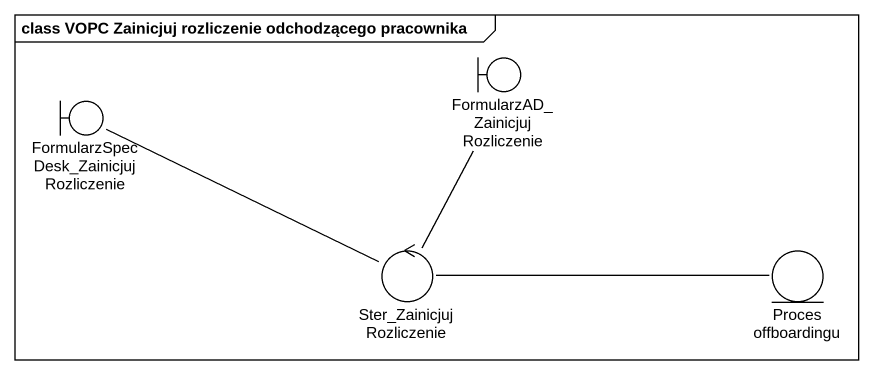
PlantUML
@startuml
mainframe class VOPC Zainicjuj rozliczenie odchodzącego pracownika
boundary "FormularzAD_ZainicjujRozliczenie" as FormularzAD
boundary "FormularzSpecDesk_ZainicjujRozliczenie" as FormularzSpecDesk
control Ster_ZainicjujRozliczenie
entity "Proces offboardingu" as Proces_offboardingu
Ster_ZainicjujRozliczenie -up- FormularzAD
Ster_ZainicjujRozliczenie -left- FormularzSpecDesk
Proces_offboardingu -left- Ster_ZainicjujRozliczenie
@enduml
